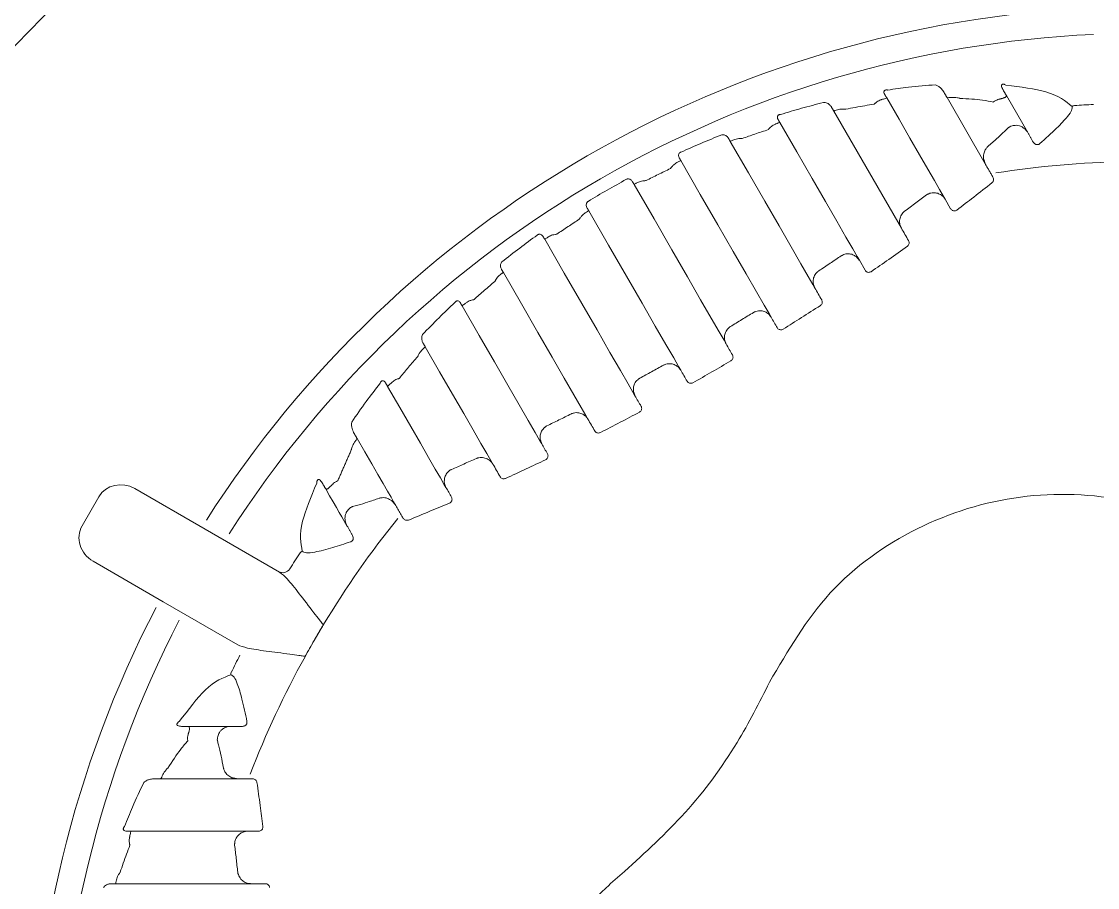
# Model space of a CAD drawing. Extents: x 1075 to 1144, y 510 to 635.
# Drawn here: x 1110.113 to 1111.396, y 580.643 to 581.675 of the extents above; entities that cross this region are included whole.
import ezdxf

# ---------------------------------------------------------------- set-up
doc = ezdxf.new("R2010")
doc.units = 0
doc.header["$MEASUREMENT"] = 0
doc.layers.add('1', color=4, linetype='Continuous')

# ---------------------------------------------------------------- blocks, each defined once
blk = doc.blocks.new('FROG')
at = {"layer": '1', "color": 3, "lineweight": 5}
for p, q in [((-0.1634, 1.2206), (-0.138, 1.1766)), ((-0.1887, 1.1393), (-0.2342, 1.2182)), ((-0.2887, 1.0626), (-0.3693, 1.2022)), ((-0.2365, 1.0971), (-0.2299, 1.0858)), ((-0.3388, 1.0243), (-0.3319, 1.0124)), ((-1.2028, 0.7522), (-1.1192, 0.7039)), ((-1.2459, 0.7424), (-1.2659, 0.7077)), ((-1.1192, 0.7039), (-1.0302, 0.6525)), ((-1.1692, 0.6173), (-1.2528, 0.6656)), ((-1.0802, 0.5659), (-1.1692, 0.6173)), ((-0.9791, 0.5883), (-0.9891, 0.571)), ((-0.9891, 0.571), (-0.9991, 0.5537)), ((-1.1387, 0.4687), (-1.088, 0.4687)), ((-1.081, 0.4062), (-1.1721, 0.4062)), ((-1.0683, 0.3437), (-1.0553, 0.3437)), ((-1.0646, 0.2812), (-1.2258, 0.2812))]:
    blk.add_line(p, q, dxfattribs=at)
at = {"layer": '1', "color": 3, "lineweight": 5, "flags": 128}
for points in [[(-0.3061, 1.2178), (-0.2915, 1.1924), (-0.2784, 1.1698), (-0.267, 1.1499), (-0.2572, 1.133), (-0.2492, 1.1192), (-0.2431, 1.1085), (-0.2388, 1.1011), (-0.2365, 1.0971)], [(-0.4337, 1.1886), (-0.4133, 1.1534), (-0.3951, 1.1219), (-0.3792, 1.0942), (-0.3657, 1.0709), (-0.3548, 1.052), (-0.3466, 1.0379), (-0.3413, 1.0286), (-0.3388, 1.0243)], [(-0.3919, 0.9912), (-0.3943, 0.9955), (-0.3999, 1.0051), (-0.4085, 1.0201), (-0.4201, 1.0402), (-0.4345, 1.0652), (-0.4516, 1.0947), (-0.4711, 1.1284), (-0.4928, 1.166)], [(-0.5517, 1.1431), (-0.5285, 1.1028), (-0.5076, 1.0666), (-0.4893, 1.0349), (-0.4738, 1.0082), (-0.4615, 0.9868), (-0.4523, 0.9709), (-0.4464, 0.9607), (-0.444, 0.9565)], [(-0.1794, 1.1233), (-0.1795, 1.1234), (-0.1796, 1.1236), (-0.1797, 1.1237), (-0.1798, 1.1239), (-0.1799, 1.124), (-0.18, 1.1242), (-0.18, 1.1243), (-0.1801, 1.1245)], [(-0.4978, 0.9246), (-0.5002, 0.9289), (-0.5061, 0.9391), (-0.5154, 0.9553), (-0.5281, 0.9771), (-0.5438, 1.0044), (-0.5624, 1.0367), (-0.5837, 1.0736), (-0.6074, 1.1146)], [(-0.6616, 1.0834), (-0.6379, 1.0423), (-0.6166, 1.0054), (-0.5979, 0.9731), (-0.5822, 0.9459), (-0.5696, 0.924), (-0.5602, 0.9079), (-0.5543, 0.8976), (-0.5519, 0.8934)], [(-0.2801, 1.0477), (-0.2812, 1.0495), (-0.2823, 1.0514), (-0.2833, 1.0533), (-0.2844, 1.0551), (-0.2855, 1.057), (-0.2866, 1.0589), (-0.2877, 1.0607), (-0.2887, 1.0626)], [(-0.6064, 0.8628), (-0.6088, 0.867), (-0.6147, 0.8771), (-0.6238, 0.893), (-0.6362, 0.9145), (-0.6517, 0.9412), (-0.6699, 0.9729), (-0.6908, 1.0091), (-0.7141, 1.0493)], [(-0.7634, 1.0098), (-0.7417, 0.9722), (-0.7222, 0.9384), (-0.7052, 0.9089), (-0.6908, 0.8839), (-0.6792, 0.8639), (-0.6705, 0.8489), (-0.6649, 0.8392), (-0.6625, 0.835)], [(-0.3837, 0.9772), (-0.3848, 0.9789), (-0.3858, 0.9807), (-0.3868, 0.9824), (-0.3878, 0.9842), (-0.3888, 0.9859), (-0.3898, 0.9877), (-0.3908, 0.9895), (-0.3919, 0.9912)], [(-0.7177, 0.8056), (-0.7202, 0.8099), (-0.7255, 0.8191), (-0.7337, 0.8332), (-0.7446, 0.8521), (-0.758, 0.8755), (-0.774, 0.9031), (-0.7922, 0.9347), (-0.8125, 0.9699)], [(-0.444, 0.9565), (-0.4431, 0.9549), (-0.4422, 0.9534), (-0.4413, 0.9518), (-0.4404, 0.9502), (-0.4395, 0.9487), (-0.4386, 0.9471), (-0.4376, 0.9455), (-0.4367, 0.944)], [(-0.4901, 0.9114), (-0.4911, 0.913), (-0.492, 0.9147), (-0.493, 0.9164), (-0.4939, 0.918), (-0.4949, 0.9197), (-0.4958, 0.9213), (-0.4968, 0.923), (-0.4978, 0.9246)], [(-0.8565, 0.921), (-0.8394, 0.8914), (-0.8241, 0.8649), (-0.8107, 0.8417), (-0.7993, 0.822), (-0.7901, 0.8059), (-0.783, 0.7938), (-0.7783, 0.7855), (-0.7759, 0.7813)], [(-0.5519, 0.8934), (-0.5509, 0.8917), (-0.55, 0.8901), (-0.549, 0.8884), (-0.5481, 0.8868), (-0.5471, 0.8851), (-0.5461, 0.8834), (-0.5452, 0.8818), (-0.5442, 0.8801)], [(-0.8319, 0.7533), (-0.8342, 0.7574), (-0.8385, 0.7648), (-0.8446, 0.7754), (-0.8526, 0.7892), (-0.8624, 0.8062), (-0.8738, 0.826), (-0.8869, 0.8487), (-0.9015, 0.874)], [(-0.5991, 0.8502), (-0.6, 0.8518), (-0.6009, 0.8533), (-0.6018, 0.8549), (-0.6027, 0.8565), (-0.6037, 0.8581), (-0.6046, 0.8596), (-0.6055, 0.8612), (-0.6064, 0.8628)], [(-0.6625, 0.835), (-0.6615, 0.8332), (-0.6605, 0.8314), (-0.6594, 0.8297), (-0.6584, 0.8279), (-0.6574, 0.8262), (-0.6564, 0.8244), (-0.6554, 0.8227), (-0.6544, 0.8209)], [(-0.9379, 0.8119), (-0.9287, 0.796), (-0.9204, 0.7817), (-0.9131, 0.7691), (-0.9069, 0.7582), (-0.9016, 0.7491), (-0.8974, 0.7419), (-0.8943, 0.7365), (-0.8923, 0.7331)], [(-0.7108, 0.7937), (-0.7117, 0.7952), (-0.7125, 0.7967), (-0.7134, 0.7981), (-0.7143, 0.7996), (-0.7151, 0.8011), (-0.716, 0.8026), (-0.7168, 0.8041), (-0.7177, 0.8056)], [(-0.7759, 0.7813), (-0.7748, 0.7795), (-0.7737, 0.7776), (-0.7726, 0.7757), (-0.7716, 0.7739), (-0.7705, 0.772), (-0.7694, 0.7702), (-0.7683, 0.7683), (-0.7673, 0.7664)], [(-0.9499, 0.7079), (-0.9516, 0.7106), (-0.9536, 0.7142), (-0.9561, 0.7186), (-0.9591, 0.7237), (-0.9625, 0.7296), (-0.9663, 0.7363), (-0.9706, 0.7437), (-0.9753, 0.7518)], [(-0.8253, 0.742), (-0.8262, 0.7434), (-0.827, 0.7449), (-0.8278, 0.7463), (-0.8286, 0.7477), (-0.8294, 0.7491), (-0.8302, 0.7505), (-0.831, 0.7519), (-0.8319, 0.7533)], [(-0.8838, 0.7182), (-0.8837, 0.7181), (-0.8836, 0.7179), (-0.8835, 0.7178), (-0.8834, 0.7176), (-0.8833, 0.7175), (-0.8832, 0.7173), (-0.8832, 0.7172), (-0.8831, 0.717)], [(-1.0625, 0.4062), (-1.0627, 0.4062), (-1.0628, 0.4062), (-1.063, 0.4062), (-1.0632, 0.4062), (-1.0634, 0.4062), (-1.0636, 0.4062), (-1.0637, 0.4062), (-1.0639, 0.4062)], [(-1.2077, 0.3437), (-1.1785, 0.3437), (-1.1523, 0.3437), (-1.1293, 0.3437), (-1.1098, 0.3437), (-1.0938, 0.3437), (-1.0815, 0.3437), (-1.073, 0.3437), (-1.0683, 0.3437)], [(-1.0474, 0.2812), (-1.0495, 0.2812), (-1.0517, 0.2812), (-1.0538, 0.2812), (-1.056, 0.2812), (-1.0581, 0.2812), (-1.0603, 0.2812), (-1.0624, 0.2812), (-1.0646, 0.2812)]]:
    blk.add_lwpolyline(points, dxfattribs=at)
at = {"layer": '1', "linetype": 'Continuous', "lineweight": 15}
for radius in [1.995, 1.9325, 1.8575]:
    blk.add_circle((0, 0), radius, dxfattribs=at)
at = {"layer": '1', "color": 3, "lineweight": 5}
for centre, radius, start, end in [((0, 0), 1.3265, 92.5926, 147.4074), ((0, 0), 1.2949, 92.6358, 147.3642), ((-0.0818, 1.2036), 0.00511, 95.0351, 130.0131), ((0, 0), 1.2115, 92.8159, 93.8926), ((0, 0), 1.1421, 91.1102, 98.8661), ((0, 0), 1.1421, 141.1339, 148.8898), ((0, 0), 1.2115, 146.1074, 147.1841), ((-1.0015, 0.6727), 0.00511, 109.9887, 144.9633), ((-1.0266, 0.6618), 0.0099, 240.5131, 327.808), ((0, 0), 1.3265, 152.5926, 207.4074), ((0, 0), 1.2949, 152.6358, 207.3642), ((0, 0), 1.1421, 148.8898, 150), ((0, 0), 1.1421, 150, 151.1102), ((0, 0), 1.2115, 152.8159, 153.8926), ((0, 0), 1.1421, 151.1102, 158.8661), ((-1.0833, 0.531), 0.00511, 155.0351, 190.0131)]:
    blk.add_arc(centre, radius, start, end, dxfattribs=at)
for centre, start_param, end_param in [((-1.2178, 0.7262), 4.712389, 6.283185), ((-1.2378, 0.6916), 0, 1.570796)]:
    blk.add_ellipse(centre, major_axis=(-0.028, 0.0162), ratio=0.926878, start_param=start_param, end_param=end_param, dxfattribs=at)
for points, knots in [([(-0.248, 1.2335), (-0.2587, 1.2326), (-0.2773, 1.2311), (-0.2968, 1.2284), (-0.3052, 1.2272)], [0, 0, 0, 0, 0.5726948, 1, 1, 1, 1]), ([(-0.2384, 1.2255), (-0.2394, 1.2269), (-0.2411, 1.2291), (-0.2443, 1.2318), (-0.2469, 1.233), (-0.248, 1.2335)], [0, 0, 0, 0, 0.47502, 0.772177, 1, 1, 1, 1]), ([(-0.1676, 1.2278), (-0.168, 1.2286), (-0.1688, 1.2301), (-0.1693, 1.232), (-0.169, 1.2333), (-0.1687, 1.2337), (-0.1683, 1.234), (-0.168, 1.2341), (-0.1677, 1.2341), (-0.1674, 1.2342), (-0.1671, 1.2342), (-0.1665, 1.2341), (-0.1653, 1.2338), (-0.1646, 1.2335), (-0.164, 1.2332)], [0, 0, 0, 0, 0.304694, 0.597553, 0.685254, 0.736132, 0.754751, 0.766196, 0.779358, 0.793045, 0.80569, 0.820187, 0.874933, 1, 1, 1, 1]), ([(-0.0851, 1.2076), (-0.0927, 1.214), (-0.1062, 1.2256), (-0.1464, 1.2309), (-0.164, 1.2332)], [0, 0, 0, 0, 0.560332, 1, 1, 1, 1]), ([(-0.3052, 1.2272), (-0.3054, 1.2273), (-0.306, 1.2273), (-0.3068, 1.2273), (-0.3075, 1.2272), (-0.308, 1.2271), (-0.3084, 1.2269), (-0.309, 1.2264), (-0.3094, 1.2255), (-0.3095, 1.2239), (-0.3089, 1.2227), (-0.3085, 1.2218)], [0, 0, 0, 0, 0.067786, 0.136986, 0.166253, 0.202694, 0.230364, 0.273069, 0.419118, 0.58725, 1, 1, 1, 1]), ([(-0.1634, 1.2206), (-0.1634, 1.22), (-0.1634, 1.2192), (-0.166, 1.218), (-0.1673, 1.2175), (-0.1687, 1.2171), (-0.1702, 1.2167), (-0.171, 1.2165), (-0.1714, 1.2165)], [0, 0, 0, 0, 0.62644, 0.744307, 0.828141, 0.921804, 0.962288, 1, 1, 1, 1]), ([(-0.3805, 1.2125), (-0.3809, 1.2124), (-0.39, 1.2102), (-0.4074, 1.2057), (-0.4245, 1.2006), (-0.4329, 1.1981)], [0, 0, 0, 0, 0.023441, 0.520828, 1, 1, 1, 1]), ([(-0.3805, 1.2125), (-0.3798, 1.2124), (-0.378, 1.2121), (-0.3756, 1.2108), (-0.3735, 1.2091), (-0.3725, 1.2077), (-0.3722, 1.2071)], [0, 0, 0, 0, 0.1447437, 0.3782428, 0.7616853, 1, 1, 1, 1]), ([(-0.3211, 1.2104), (-0.3248, 1.2098), (-0.336, 1.208), (-0.3474, 1.2058), (-0.355, 1.2043)], [0, 0, 0, 0, 0.332589, 1, 1, 1, 1]), ([(-0.3134, 1.2155), (-0.3149, 1.2148), (-0.3172, 1.2139), (-0.3194, 1.212), (-0.3203, 1.2112), (-0.3208, 1.2108), (-0.3209, 1.2106), (-0.321, 1.2105), (-0.3211, 1.2104), (-0.3211, 1.2104)], [0, 0, 0, 0, 0.577471, 0.802521, 0.906331, 0.955427, 0.980575, 0.983706, 1, 1, 1, 1]), ([(-0.3061, 1.2178), (-0.3064, 1.2177), (-0.3068, 1.2175), (-0.3097, 1.2166), (-0.3118, 1.216), (-0.3131, 1.2156), (-0.3134, 1.2155)], [0, 0, 0, 0, 0.512369, 0.752148, 0.947489, 1, 1, 1, 1]), ([(-0.2287, 1.2185), (-0.231, 1.2182), (-0.2338, 1.2179), (-0.2342, 1.2182), (-0.2342, 1.2182)], [0, 0, 0, 0, 0.825034, 1, 1, 1, 1]), ([(-0.2189, 1.2173), (-0.2189, 1.2174), (-0.219, 1.2174), (-0.2193, 1.2175), (-0.2196, 1.2175), (-0.2205, 1.2177), (-0.2238, 1.2185), (-0.2265, 1.2185), (-0.2287, 1.2185)], [0, 0, 0, 0, 0.009697, 0.029483, 0.083864, 0.092499, 0.26606, 1, 1, 1, 1]), ([(-0.1789, 1.2128), (-0.1831, 1.2136), (-0.1945, 1.2159), (-0.2094, 1.2168), (-0.2189, 1.2173)], [0, 0, 0, 0, 0.3618605, 1, 1, 1, 1]), ([(-0.1714, 1.2165), (-0.173, 1.216), (-0.1756, 1.2153), (-0.178, 1.2136), (-0.1789, 1.2129), (-0.1789, 1.2128)], [0, 0, 0, 0, 0.6010427, 0.9674392, 1, 1, 1, 1]), ([(-0.1237, 1.1633), (-0.1167, 1.1695), (-0.1038, 1.181), (-0.091, 1.1946), (-0.0847, 1.2035), (-0.0849, 1.2062), (-0.0851, 1.2076)], [0, 0, 0, 0, 0.34174, 0.631604, 0.815634, 1, 1, 1, 1]), ([(-0.4357, 1.1922), (-0.4361, 1.193), (-0.4366, 1.1942), (-0.4364, 1.1959), (-0.4359, 1.1968), (-0.4353, 1.1974), (-0.4347, 1.1977), (-0.4343, 1.1979), (-0.4336, 1.1981), (-0.4332, 1.1981), (-0.4329, 1.1981)], [0, 0, 0, 0, 0.4187617, 0.6152643, 0.7533616, 0.8189054, 0.8477045, 0.9059224, 0.9367842, 1, 1, 1, 1]), ([(-0.3649, 1.2038), (-0.3661, 1.2034), (-0.3678, 1.2028), (-0.3691, 1.2023), (-0.3693, 1.2023), (-0.3693, 1.2022)], [0, 0, 0, 0, 0.45093, 0.68803, 1, 1, 1, 1]), ([(-0.355, 1.2043), (-0.355, 1.2043), (-0.3551, 1.2044), (-0.3554, 1.2044), (-0.3562, 1.2045), (-0.3575, 1.2045), (-0.3608, 1.2046), (-0.3631, 1.2042), (-0.3649, 1.2038)], [0, 0, 0, 0, 0.011064, 0.029247, 0.078573, 0.213438, 0.372329, 1, 1, 1, 1]), ([(-0.4395, 1.1863), (-0.4409, 1.1856), (-0.4431, 1.1844), (-0.4455, 1.1822), (-0.4465, 1.181), (-0.4469, 1.1805), (-0.4471, 1.1803), (-0.4472, 1.1802), (-0.4473, 1.1801)], [0, 0, 0, 0, 0.5304209, 0.8027698, 0.9144248, 0.9626555, 0.9861068, 1, 1, 1, 1]), ([(-0.4337, 1.1886), (-0.4339, 1.1885), (-0.4341, 1.1885), (-0.4359, 1.1878), (-0.4374, 1.1872), (-0.4391, 1.1865), (-0.4395, 1.1863)], [0, 0, 0, 0, 0.451807, 0.56957, 0.892087, 1, 1, 1, 1]), ([(-0.1857, 1.1598), (-0.1819, 1.163), (-0.1746, 1.1694), (-0.1665, 1.1769), (-0.1624, 1.1811), (-0.1612, 1.1822)], [0, 0, 0, 0, 0.420021, 0.836554, 1, 1, 1, 1]), ([(-0.1612, 1.1822), (-0.1612, 1.1823), (-0.1611, 1.1824), (-0.1607, 1.1826), (-0.1601, 1.183), (-0.1588, 1.1837), (-0.1559, 1.1849), (-0.1532, 1.1851), (-0.1514, 1.1852)], [0, 0, 0, 0, 0.015545, 0.055943, 0.114096, 0.233965, 0.489695, 1, 1, 1, 1]), ([(-0.1514, 1.1852), (-0.1502, 1.185), (-0.1473, 1.1847), (-0.1428, 1.1823), (-0.1397, 1.1793), (-0.1383, 1.177), (-0.138, 1.1766)], [0, 0, 0, 0, 0.194273, 0.47568, 0.90861, 1, 1, 1, 1]), ([(-0.5028, 1.1738), (-0.5111, 1.1705), (-0.5275, 1.164), (-0.5437, 1.1567), (-0.5516, 1.1532)], [0, 0, 0, 0, 0.510622, 1, 1, 1, 1]), ([(-0.5028, 1.1738), (-0.5024, 1.1739), (-0.5018, 1.174), (-0.5006, 1.1739), (-0.499, 1.1735), (-0.4967, 1.1723), (-0.4957, 1.1709), (-0.4951, 1.1701)], [0, 0, 0, 0, 0.0895922, 0.1233174, 0.2998941, 0.5805984, 1, 1, 1, 1]), ([(-0.4886, 1.168), (-0.49, 1.1674), (-0.4924, 1.1663), (-0.4926, 1.1661), (-0.4928, 1.166)], [0, 0, 0, 0, 0.5683904, 1, 1, 1, 1]), ([(-0.4784, 1.1694), (-0.4785, 1.1694), (-0.4787, 1.1695), (-0.4792, 1.1695), (-0.4806, 1.1695), (-0.4842, 1.1694), (-0.4868, 1.1686), (-0.4886, 1.168)], [0, 0, 0, 0, 0.011521, 0.052687, 0.136863, 0.36761, 1, 1, 1, 1]), ([(-0.4473, 1.1801), (-0.4526, 1.1783), (-0.463, 1.1749), (-0.4734, 1.1712), (-0.4784, 1.1694)], [0, 0, 0, 0, 0.5177675, 1, 1, 1, 1]), ([(-0.1907, 1.1453), (-0.1907, 1.1472), (-0.1908, 1.1512), (-0.1891, 1.1552), (-0.1875, 1.1577), (-0.1866, 1.1588), (-0.186, 1.1595), (-0.1858, 1.1597), (-0.1857, 1.1598), (-0.1857, 1.1598)], [0, 0, 0, 0, 0.332298, 0.671382, 0.812033, 0.930044, 0.973406, 0.991877, 1, 1, 1, 1]), ([(-0.1313, 1.165), (-0.131, 1.1644), (-0.1304, 1.1635), (-0.1289, 1.1626), (-0.1279, 1.1622), (-0.127, 1.1621), (-0.1263, 1.1621), (-0.1255, 1.1622), (-0.1246, 1.1625), (-0.124, 1.163), (-0.1237, 1.1633)], [0, 0, 0, 0, 0.295559, 0.468434, 0.606587, 0.632237, 0.730366, 0.771998, 0.859385, 1, 1, 1, 1]), ([(-0.5517, 1.1431), (-0.5519, 1.143), (-0.5522, 1.1429), (-0.5539, 1.1421), (-0.5553, 1.1413), (-0.5566, 1.1407)], [0, 0, 0, 0, 0.493978, 0.577794, 1, 1, 1, 1]), ([(-0.5537, 1.1466), (-0.5541, 1.1473), (-0.5546, 1.1486), (-0.5544, 1.1504), (-0.5539, 1.1516), (-0.5533, 1.1522), (-0.5527, 1.1527), (-0.5522, 1.153), (-0.5518, 1.1531), (-0.5516, 1.1532), (-0.5516, 1.1532)], [0, 0, 0, 0, 0.394975, 0.626742, 0.783149, 0.854406, 0.892434, 0.952556, 0.993547, 1, 1, 1, 1]), ([(-0.564, 1.1336), (-0.569, 1.1313), (-0.5787, 1.1266), (-0.5883, 1.1217), (-0.5931, 1.1192)], [0, 0, 0, 0, 0.506821, 1, 1, 1, 1]), ([(-0.5566, 1.1407), (-0.5579, 1.1398), (-0.5601, 1.1385), (-0.5623, 1.1359), (-0.5634, 1.1346), (-0.5638, 1.134), (-0.5639, 1.1338), (-0.564, 1.1337), (-0.564, 1.1336)], [0, 0, 0, 0, 0.525942, 0.813042, 0.922914, 0.967992, 0.987341, 1, 1, 1, 1]), ([(-0.6167, 1.1208), (-0.6244, 1.1165), (-0.6398, 1.1081), (-0.6548, 1.099), (-0.6623, 1.0945)], [0, 0, 0, 0, 0.500627, 1, 1, 1, 1]), ([(-0.6167, 1.1208), (-0.6165, 1.1209), (-0.616, 1.1211), (-0.6151, 1.1213), (-0.6138, 1.1213), (-0.6121, 1.1208), (-0.6106, 1.1198), (-0.6099, 1.1188), (-0.6096, 1.1183)], [0, 0, 0, 0, 0.065695, 0.107777, 0.230146, 0.43261, 0.742568, 1, 1, 1, 1]), ([(-0.6032, 1.117), (-0.6043, 1.1164), (-0.6068, 1.115), (-0.6072, 1.1147), (-0.6074, 1.1146)], [0, 0, 0, 0, 0.442973, 1, 1, 1, 1]), ([(-0.5931, 1.1192), (-0.5931, 1.1192), (-0.5932, 1.1192), (-0.5935, 1.1192), (-0.5942, 1.1192), (-0.596, 1.1191), (-0.5995, 1.1186), (-0.6018, 1.1176), (-0.6032, 1.117)], [0, 0, 0, 0, 0.0119508, 0.0292402, 0.0731251, 0.1843194, 0.4918602, 1, 1, 1, 1]), ([(-0.2226, 1.0842), (-0.2158, 1.0893), (-0.2017, 1.1), (-0.1878, 1.1109), (-0.1806, 1.1166)], [0, 0, 0, 0, 0.4787278, 1, 1, 1, 1]), ([(-0.1794, 1.1233), (-0.1792, 1.1227), (-0.1786, 1.1216), (-0.1787, 1.1197), (-0.1792, 1.1179), (-0.1801, 1.117), (-0.1806, 1.1166)], [0, 0, 0, 0, 0.262971, 0.523837, 0.773366, 1, 1, 1, 1]), ([(-0.2587, 1.1022), (-0.2586, 1.1022), (-0.2585, 1.1023), (-0.2583, 1.1025), (-0.2577, 1.1028), (-0.2569, 1.1032), (-0.2546, 1.1043), (-0.2508, 1.1051), (-0.2455, 1.1045), (-0.2424, 1.1028), (-0.241, 1.102)], [0, 0, 0, 0, 0.007633, 0.021857, 0.052622, 0.12771, 0.169808, 0.477558, 0.757749, 1, 1, 1, 1]), ([(-0.6637, 1.087), (-0.664, 1.0878), (-0.6646, 1.0891), (-0.6645, 1.0912), (-0.664, 1.0927), (-0.6634, 1.0935), (-0.6629, 1.0941), (-0.6625, 1.0943), (-0.6623, 1.0945)], [0, 0, 0, 0, 0.391571, 0.648181, 0.817621, 0.899957, 0.934165, 1, 1, 1, 1]), ([(-0.2848, 1.0828), (-0.2804, 1.0861), (-0.2716, 1.0925), (-0.2629, 1.099), (-0.2587, 1.1022)], [0, 0, 0, 0, 0.509951, 1, 1, 1, 1]), ([(-0.241, 1.102), (-0.2396, 1.1009), (-0.2379, 1.0994), (-0.2367, 1.0975), (-0.2365, 1.0971)], [0, 0, 0, 0, 0.784639, 1, 1, 1, 1]), ([(-0.6658, 1.0809), (-0.6671, 1.0799), (-0.6691, 1.0784), (-0.6713, 1.0755), (-0.6722, 1.0741), (-0.6725, 1.0736), (-0.6727, 1.0734), (-0.6727, 1.0733), (-0.6728, 1.0732)], [0, 0, 0, 0, 0.544951, 0.827779, 0.931592, 0.972639, 0.988044, 1, 1, 1, 1]), ([(-0.6616, 1.0834), (-0.6618, 1.0833), (-0.662, 1.0831), (-0.6636, 1.0822), (-0.6648, 1.0815), (-0.6658, 1.0809)], [0, 0, 0, 0, 0.512984, 0.610792, 1, 1, 1, 1]), ([(-0.2901, 1.0657), (-0.2904, 1.0673), (-0.2912, 1.0708), (-0.29, 1.0762), (-0.288, 1.0797), (-0.2862, 1.0817), (-0.2855, 1.0822), (-0.2851, 1.0826), (-0.2849, 1.0828), (-0.2849, 1.0828), (-0.2848, 1.0828)], [0, 0, 0, 0, 0.2278908, 0.5081103, 0.839179, 0.8950917, 0.9585973, 0.9835495, 0.9927928, 1, 1, 1, 1]), ([(-0.2226, 1.0842), (-0.223, 1.0839), (-0.2239, 1.0833), (-0.2256, 1.0831), (-0.2272, 1.0834), (-0.2287, 1.0842), (-0.2295, 1.0851), (-0.2299, 1.0857), (-0.2299, 1.0858)], [0, 0, 0, 0, 0.179454, 0.357644, 0.539441, 0.733845, 0.946289, 1, 1, 1, 1]), ([(-0.6728, 1.0732), (-0.6773, 1.0703), (-0.6863, 1.0644), (-0.6953, 1.0584), (-0.6997, 1.0553)], [0, 0, 0, 0, 0.4958076, 1, 1, 1, 1]), ([(-0.7229, 1.0543), (-0.73, 1.0492), (-0.7443, 1.0388), (-0.7581, 1.0279), (-0.7652, 1.0223)], [0, 0, 0, 0, 0.490869, 1, 1, 1, 1]), ([(-0.7229, 1.0543), (-0.7227, 1.0545), (-0.7224, 1.0547), (-0.7217, 1.0551), (-0.7212, 1.0553), (-0.7204, 1.0554), (-0.7191, 1.0554), (-0.7175, 1.0547), (-0.7166, 1.0536), (-0.7162, 1.0529), (-0.7161, 1.0528)], [0, 0, 0, 0, 0.059752, 0.097656, 0.174116, 0.201755, 0.35401, 0.593719, 0.95746, 1, 1, 1, 1]), ([(-0.7096, 1.0524), (-0.7108, 1.0516), (-0.7131, 1.05), (-0.714, 1.0494), (-0.7141, 1.0493), (-0.7141, 1.0493)], [0, 0, 0, 0, 0.436987, 0.872345, 1, 1, 1, 1]), ([(-0.6997, 1.0553), (-0.6998, 1.0553), (-0.6999, 1.0553), (-0.7002, 1.0553), (-0.7008, 1.0552), (-0.7024, 1.055), (-0.7058, 1.0543), (-0.7081, 1.0532), (-0.7096, 1.0524)], [0, 0, 0, 0, 0.012662, 0.030168, 0.072648, 0.176036, 0.443331, 1, 1, 1, 1]), ([(-0.3248, 1.0107), (-0.3177, 1.0156), (-0.3032, 1.0256), (-0.2889, 1.0357), (-0.2815, 1.041)], [0, 0, 0, 0, 0.485827, 1, 1, 1, 1]), ([(-0.2815, 1.041), (-0.2814, 1.041), (-0.2808, 1.0415), (-0.28, 1.0425), (-0.2794, 1.0442), (-0.2794, 1.046), (-0.2799, 1.0471), (-0.2801, 1.0477)], [0, 0, 0, 0, 0.0400664, 0.2597841, 0.4984827, 0.7478881, 1, 1, 1, 1]), ([(-0.3873, 1.0116), (-0.3828, 1.0146), (-0.3737, 1.0206), (-0.3648, 1.0267), (-0.3604, 1.0297)], [0, 0, 0, 0, 0.506006, 1, 1, 1, 1]), ([(-0.3604, 1.0297), (-0.3603, 1.0297), (-0.3602, 1.0298), (-0.3599, 1.0299), (-0.3592, 1.0303), (-0.3584, 1.0307), (-0.356, 1.0317), (-0.3522, 1.0323), (-0.3468, 1.0314), (-0.3439, 1.0295), (-0.3426, 1.0287)], [0, 0, 0, 0, 0.007446, 0.024858, 0.06048, 0.148946, 0.169659, 0.495163, 0.766714, 1, 1, 1, 1]), ([(-0.7658, 1.0138), (-0.7662, 1.0147), (-0.7668, 1.0162), (-0.7668, 1.0187), (-0.7663, 1.0206), (-0.7657, 1.0217), (-0.7653, 1.0222), (-0.7652, 1.0223)], [0, 0, 0, 0, 0.404821, 0.682834, 0.858376, 0.974422, 1, 1, 1, 1]), ([(-0.7672, 1.0071), (-0.7686, 1.0059), (-0.7705, 1.0042), (-0.7724, 1.0011), (-0.7731, 0.9998), (-0.7734, 0.9993), (-0.7735, 0.9991), (-0.7736, 0.9991)], [0, 0, 0, 0, 0.600722, 0.85241, 0.94324, 0.988484, 1, 1, 1, 1]), ([(-0.7634, 1.0098), (-0.7636, 1.0096), (-0.7638, 1.0095), (-0.7653, 1.0085), (-0.7664, 1.0077), (-0.7672, 1.0071)], [0, 0, 0, 0, 0.503202, 0.660926, 1, 1, 1, 1]), ([(-0.3933, 0.9947), (-0.3936, 0.9962), (-0.3942, 0.9997), (-0.393, 1.0051), (-0.3908, 1.0084), (-0.389, 1.0103), (-0.3883, 1.0108), (-0.3877, 1.0113), (-0.3875, 1.0115), (-0.3873, 1.0116), (-0.3873, 1.0116)], [0, 0, 0, 0, 0.224645, 0.495094, 0.835876, 0.860745, 0.944888, 0.977938, 0.992808, 1, 1, 1, 1]), ([(-0.3319, 1.0124), (-0.3316, 1.0119), (-0.3309, 1.011), (-0.3295, 1.0102), (-0.3279, 1.0098), (-0.3262, 1.01), (-0.3252, 1.0105), (-0.3248, 1.0107)], [0, 0, 0, 0, 0.232134, 0.436961, 0.628874, 0.814865, 1, 1, 1, 1]), ([(-0.7736, 0.9991), (-0.7776, 0.9956), (-0.7861, 0.9884), (-0.7942, 0.9811), (-0.7984, 0.9774)], [0, 0, 0, 0, 0.486072, 1, 1, 1, 1]), ([(-0.8211, 0.974), (-0.821, 0.9742), (-0.8207, 0.9745), (-0.8203, 0.975), (-0.8199, 0.9753), (-0.8192, 0.9757), (-0.8183, 0.976), (-0.817, 0.9758), (-0.8157, 0.975), (-0.815, 0.974), (-0.8146, 0.9734)], [0, 0, 0, 0, 0.0653348, 0.0926033, 0.1507524, 0.1802076, 0.2725966, 0.4284906, 0.6905235, 1, 1, 1, 1]), ([(-0.7984, 0.9774), (-0.7984, 0.9774), (-0.7985, 0.9774), (-0.7988, 0.9773), (-0.7993, 0.9772), (-0.8006, 0.977), (-0.8018, 0.9767), (-0.8045, 0.9758), (-0.8061, 0.9747), (-0.8076, 0.9738)], [0, 0, 0, 0, 0.013902, 0.030509, 0.069887, 0.160693, 0.377211, 0.424671, 1, 1, 1, 1]), ([(-0.3853, 0.9704), (-0.3852, 0.9705), (-0.3845, 0.971), (-0.3836, 0.9721), (-0.383, 0.9737), (-0.383, 0.9755), (-0.3835, 0.9766), (-0.3837, 0.9772)], [0, 0, 0, 0, 0.073773, 0.28687, 0.516161, 0.756326, 1, 1, 1, 1]), ([(-0.8211, 0.974), (-0.8275, 0.9679), (-0.8408, 0.9554), (-0.8533, 0.9425), (-0.8598, 0.9358)], [0, 0, 0, 0, 0.48116, 1, 1, 1, 1]), ([(-0.8076, 0.9738), (-0.8086, 0.973), (-0.811, 0.9712), (-0.8124, 0.97), (-0.8125, 0.9699), (-0.8125, 0.9699)], [0, 0, 0, 0, 0.3256368, 0.7642472, 1, 1, 1, 1]), ([(-0.465, 0.9621), (-0.4649, 0.9621), (-0.4648, 0.9622), (-0.4645, 0.9624), (-0.4637, 0.9628), (-0.4629, 0.9631), (-0.4604, 0.964), (-0.4566, 0.9644), (-0.4512, 0.9633), (-0.4484, 0.9613), (-0.4471, 0.9603)], [0, 0, 0, 0, 0.007306, 0.02587, 0.063559, 0.1584, 0.168364, 0.505454, 0.772446, 1, 1, 1, 1]), ([(-0.4298, 0.9422), (-0.4224, 0.9468), (-0.4075, 0.9561), (-0.3928, 0.9656), (-0.3853, 0.9704)], [0, 0, 0, 0, 0.492917, 1, 1, 1, 1]), ([(-0.4926, 0.9453), (-0.488, 0.9481), (-0.4788, 0.9536), (-0.4696, 0.9593), (-0.465, 0.9621)], [0, 0, 0, 0, 0.5020085, 1, 1, 1, 1]), ([(-0.4994, 0.9286), (-0.4996, 0.9302), (-0.5001, 0.9336), (-0.4986, 0.9389), (-0.4964, 0.9421), (-0.4945, 0.9439), (-0.4938, 0.9445), (-0.4931, 0.945), (-0.4928, 0.9452), (-0.4927, 0.9453), (-0.4926, 0.9453)], [0, 0, 0, 0, 0.224674, 0.491133, 0.833514, 0.844232, 0.938018, 0.974988, 0.992769, 1, 1, 1, 1]), ([(-0.4367, 0.944), (-0.4365, 0.9435), (-0.4359, 0.9427), (-0.4345, 0.9418), (-0.4329, 0.9414), (-0.4312, 0.9414), (-0.4302, 0.9419), (-0.4298, 0.9422)], [0, 0, 0, 0, 0.200279, 0.4148, 0.61609, 0.809394, 1, 1, 1, 1]), ([(-0.8593, 0.9259), (-0.8598, 0.927), (-0.8607, 0.9289), (-0.8608, 0.932), (-0.8605, 0.9342), (-0.86, 0.9353), (-0.8598, 0.9358)], [0, 0, 0, 0, 0.445011, 0.736713, 0.907241, 1, 1, 1, 1]), ([(-0.86, 0.9179), (-0.8613, 0.9165), (-0.8629, 0.9147), (-0.8645, 0.9117), (-0.8651, 0.9105), (-0.8653, 0.9099), (-0.8655, 0.9097), (-0.8655, 0.9096), (-0.8655, 0.9096)], [0, 0, 0, 0, 0.627683, 0.822887, 0.934548, 0.975623, 0.988935, 1, 1, 1, 1]), ([(-0.8565, 0.921), (-0.8566, 0.9208), (-0.8569, 0.9206), (-0.8583, 0.9195), (-0.8594, 0.9184), (-0.86, 0.9179)], [0, 0, 0, 0, 0.450302, 0.712062, 1, 1, 1, 1]), ([(-0.4919, 0.9045), (-0.4916, 0.9047), (-0.4909, 0.9052), (-0.49, 0.9063), (-0.4894, 0.908), (-0.4894, 0.9098), (-0.4899, 0.9108), (-0.4901, 0.9114)], [0, 0, 0, 0, 0.1035299, 0.3097443, 0.5306025, 0.7630784, 1, 1, 1, 1]), ([(-0.8655, 0.9096), (-0.8692, 0.9053), (-0.8762, 0.8973), (-0.8835, 0.8885), (-0.8871, 0.884), (-0.8877, 0.8833)], [0, 0, 0, 0, 0.486631, 0.920248, 1, 1, 1, 1]), ([(-0.6007, 0.8837), (-0.596, 0.8863), (-0.5865, 0.8914), (-0.5771, 0.8967), (-0.5723, 0.8993)], [0, 0, 0, 0, 0.497992, 1, 1, 1, 1]), ([(-0.5723, 0.8993), (-0.5723, 0.8993), (-0.5722, 0.8994), (-0.5718, 0.8995), (-0.571, 0.8999), (-0.5702, 0.9002), (-0.5677, 0.901), (-0.5638, 0.9013), (-0.5585, 0.8999), (-0.5558, 0.8978), (-0.5545, 0.8968)], [0, 0, 0, 0, 0.007232, 0.025014, 0.061981, 0.155769, 0.166488, 0.508868, 0.775327, 1, 1, 1, 1]), ([(-0.5374, 0.8782), (-0.5298, 0.8826), (-0.5146, 0.8912), (-0.4994, 0.9001), (-0.4919, 0.9045)], [0, 0, 0, 0, 0.5, 1, 1, 1, 1]), ([(-0.9102, 0.8779), (-0.916, 0.8705), (-0.928, 0.855), (-0.9386, 0.8396), (-0.9442, 0.8315)], [0, 0, 0, 0, 0.4750254, 1, 1, 1, 1]), ([(-0.9039, 0.8781), (-0.9042, 0.8786), (-0.9049, 0.8797), (-0.9062, 0.8806), (-0.9074, 0.8808), (-0.9082, 0.8806), (-0.9087, 0.8803), (-0.909, 0.8799), (-0.9094, 0.8795), (-0.9099, 0.8788), (-0.9101, 0.8782), (-0.9102, 0.8779)], [0, 0, 0, 0, 0.2811723, 0.5512459, 0.6921393, 0.7643805, 0.7952632, 0.8314752, 0.8656489, 0.9089126, 1, 1, 1, 1]), ([(-0.896, 0.8791), (-0.8968, 0.8783), (-0.8988, 0.8764), (-0.9008, 0.8747), (-0.9015, 0.874), (-0.9015, 0.874), (-0.9015, 0.874)], [0, 0, 0, 0, 0.226109, 0.531949, 0.906264, 1, 1, 1, 1]), ([(-0.8877, 0.8833), (-0.8877, 0.8833), (-0.8878, 0.8833), (-0.8879, 0.8832), (-0.8882, 0.8832), (-0.8887, 0.883), (-0.8899, 0.8827), (-0.8927, 0.8816), (-0.8946, 0.8802), (-0.896, 0.8791)], [0, 0, 0, 0, 0.01629, 0.019422, 0.044574, 0.093669, 0.197476, 0.422533, 1, 1, 1, 1]), ([(-0.6081, 0.8674), (-0.6083, 0.869), (-0.6086, 0.8724), (-0.6069, 0.8776), (-0.6046, 0.8807), (-0.6026, 0.8824), (-0.6019, 0.8829), (-0.6012, 0.8834), (-0.6009, 0.8836), (-0.6007, 0.8837), (-0.6007, 0.8837)], [0, 0, 0, 0, 0.227552, 0.494546, 0.831634, 0.841601, 0.936441, 0.97413, 0.992693, 1, 1, 1, 1]), ([(-0.5442, 0.8801), (-0.544, 0.8798), (-0.5435, 0.879), (-0.5422, 0.8781), (-0.5406, 0.8776), (-0.5389, 0.8776), (-0.5379, 0.878), (-0.5374, 0.8782)], [0, 0, 0, 0, 0.168533, 0.392708, 0.603301, 0.803874, 1, 1, 1, 1]), ([(-0.6011, 0.8433), (-0.6008, 0.8435), (-0.6, 0.844), (-0.599, 0.8452), (-0.5984, 0.8468), (-0.5984, 0.8486), (-0.5989, 0.8497), (-0.5991, 0.8502)], [0, 0, 0, 0, 0.130358, 0.329387, 0.542405, 0.768395, 1, 1, 1, 1]), ([(-0.7115, 0.8269), (-0.7067, 0.8293), (-0.697, 0.834), (-0.6873, 0.8388), (-0.6824, 0.8412)], [0, 0, 0, 0, 0.493995, 1, 1, 1, 1]), ([(-0.6824, 0.8412), (-0.6824, 0.8412), (-0.6823, 0.8413), (-0.682, 0.8414), (-0.6813, 0.8417), (-0.6805, 0.842), (-0.6779, 0.8427), (-0.6739, 0.8429), (-0.6686, 0.8412), (-0.666, 0.839), (-0.6648, 0.838)], [0, 0, 0, 0, 0.007194, 0.022061, 0.055115, 0.139257, 0.164125, 0.504906, 0.775355, 1, 1, 1, 1]), ([(-0.6477, 0.8189), (-0.6398, 0.823), (-0.6242, 0.831), (-0.6087, 0.8392), (-0.6011, 0.8433)], [0, 0, 0, 0, 0.507083, 1, 1, 1, 1]), ([(-0.9442, 0.8315), (-0.9442, 0.8314), (-0.9444, 0.8306), (-0.9446, 0.8284), (-0.9442, 0.824), (-0.9429, 0.8211), (-0.9421, 0.8192)], [0, 0, 0, 0, 0.02561, 0.141944, 0.418959, 1, 1, 1, 1]), ([(-0.7196, 0.811), (-0.7196, 0.8126), (-0.7198, 0.8161), (-0.7179, 0.8212), (-0.7154, 0.8241), (-0.7134, 0.8257), (-0.7127, 0.8262), (-0.712, 0.8267), (-0.7117, 0.8268), (-0.7116, 0.8269), (-0.7115, 0.8269)], [0, 0, 0, 0, 0.233284, 0.504838, 0.830341, 0.851053, 0.93952, 0.975141, 0.992554, 1, 1, 1, 1]), ([(-0.9379, 0.8119), (-0.9382, 0.8113), (-0.9385, 0.8105), (-0.9405, 0.8079), (-0.9409, 0.8073)], [0, 0, 0, 0, 0.783797, 1, 1, 1, 1]), ([(-0.6544, 0.8209), (-0.6542, 0.8206), (-0.6537, 0.8199), (-0.6526, 0.819), (-0.651, 0.8184), (-0.6493, 0.8183), (-0.6483, 0.8187), (-0.6477, 0.8189)], [0, 0, 0, 0, 0.135652, 0.369951, 0.590201, 0.798201, 1, 1, 1, 1]), ([(-0.9409, 0.8073), (-0.9419, 0.8057), (-0.9432, 0.8034), (-0.9443, 0.8001), (-0.9446, 0.7989), (-0.9448, 0.7984), (-0.9448, 0.7983), (-0.9448, 0.7982)], [0, 0, 0, 0, 0.645425, 0.878087, 0.957187, 0.990305, 1, 1, 1, 1]), ([(-0.8252, 0.7751), (-0.8203, 0.7772), (-0.8104, 0.7815), (-0.8004, 0.7859), (-0.7954, 0.7881)], [0, 0, 0, 0, 0.490054, 1, 1, 1, 1]), ([(-0.7954, 0.7881), (-0.7953, 0.7881), (-0.7952, 0.7881), (-0.795, 0.7882), (-0.7945, 0.7884), (-0.7937, 0.7887), (-0.7911, 0.7892), (-0.787, 0.7893), (-0.7817, 0.7875), (-0.7791, 0.7852), (-0.7779, 0.7841)], [0, 0, 0, 0, 0.007207, 0.016451, 0.041404, 0.10491, 0.160821, 0.491889, 0.772109, 1, 1, 1, 1]), ([(-0.7608, 0.7643), (-0.7525, 0.768), (-0.7366, 0.7754), (-0.7207, 0.7829), (-0.713, 0.7866)], [0, 0, 0, 0, 0.514173, 1, 1, 1, 1]), ([(-0.713, 0.7866), (-0.7126, 0.7868), (-0.7117, 0.7874), (-0.7107, 0.7887), (-0.7101, 0.7903), (-0.7101, 0.7921), (-0.7106, 0.7931), (-0.7108, 0.7937)], [0, 0, 0, 0, 0.154867, 0.346182, 0.551679, 0.772292, 1, 1, 1, 1]), ([(-0.8339, 0.7597), (-0.8338, 0.7614), (-0.8338, 0.7649), (-0.8316, 0.7698), (-0.829, 0.7726), (-0.827, 0.7741), (-0.8263, 0.7746), (-0.8256, 0.7749), (-0.8254, 0.775), (-0.8253, 0.7751), (-0.8252, 0.7751)], [0, 0, 0, 0, 0.242249, 0.522442, 0.830192, 0.872289, 0.947376, 0.978143, 0.992366, 1, 1, 1, 1]), ([(-0.986, 0.7587), (-0.9928, 0.7422), (-1.0083, 0.7048), (-1.005, 0.6873), (-1.0032, 0.6775)], [0, 0, 0, 0, 0.439668, 1, 1, 1, 1]), ([(-0.986, 0.7587), (-0.9859, 0.7592), (-0.9859, 0.76), (-0.9856, 0.7611), (-0.9853, 0.7617), (-0.9852, 0.762), (-0.985, 0.7622), (-0.9848, 0.7625), (-0.9846, 0.7627), (-0.9843, 0.7629), (-0.9836, 0.763), (-0.9823, 0.7627), (-0.9809, 0.7613), (-0.98, 0.7598), (-0.9795, 0.759)], [0, 0, 0, 0, 0.115704, 0.167927, 0.195014, 0.202603, 0.216292, 0.226975, 0.242923, 0.252652, 0.297534, 0.393013, 0.706807, 1, 1, 1, 1]), ([(-0.9609, 0.7614), (-0.961, 0.7613), (-0.962, 0.761), (-0.9646, 0.7598), (-0.9666, 0.7579), (-0.9678, 0.7567)], [0, 0, 0, 0, 0.032565, 0.396663, 1, 1, 1, 1]), ([(-0.8319, 0.7533), (-0.8326, 0.7549), (-0.8336, 0.757), (-0.8338, 0.7592), (-0.8339, 0.7597)], [0, 0, 0, 0, 0.78289, 1, 1, 1, 1]), ([(-0.7673, 0.7664), (-0.7671, 0.7662), (-0.7667, 0.7655), (-0.7656, 0.7646), (-0.7641, 0.7639), (-0.7624, 0.7637), (-0.7613, 0.7641), (-0.7608, 0.7643)], [0, 0, 0, 0, 0.1003278, 0.3457949, 0.5765626, 0.7923398, 1, 1, 1, 1]), ([(-0.9678, 0.7567), (-0.968, 0.7564), (-0.9686, 0.7557), (-0.9698, 0.7545), (-0.9723, 0.7522), (-0.9744, 0.7512), (-0.975, 0.7516), (-0.9753, 0.7518)], [0, 0, 0, 0, 0.035854, 0.08407, 0.199059, 0.590433, 1, 1, 1, 1]), ([(-0.4459, 0.5214), (-0.4241, 0.5588), (-0.3805, 0.6336), (-0.2726, 0.7105), (-0.1478, 0.7494), (-0.0171, 0.7442), (0.0819, 0.7065), (0.1307, 0.6703), (0.1451, 0.6596)], [0, 0, 0, 0, 0.184907, 0.369837, 0.55424, 0.738297, 0.922553, 1, 1, 1, 1]), ([(-0.9432, 0.7308), (-0.9411, 0.7313), (-0.9354, 0.7328), (-0.9248, 0.7361), (-0.9162, 0.7391), (-0.9116, 0.7407)], [0, 0, 0, 0, 0.217721, 0.584642, 1, 1, 1, 1]), ([(-0.9116, 0.7407), (-0.9116, 0.7407), (-0.9115, 0.7407), (-0.9112, 0.7408), (-0.9104, 0.741), (-0.9093, 0.7412), (-0.9064, 0.7415), (-0.9021, 0.7411), (-0.8982, 0.7388), (-0.8965, 0.7378)], [0, 0, 0, 0, 0.008128, 0.024574, 0.064606, 0.172955, 0.244526, 0.657556, 1, 1, 1, 1]), ([(-0.8767, 0.7146), (-0.8682, 0.7181), (-0.8518, 0.7247), (-0.8354, 0.7316), (-0.8276, 0.7348)], [0, 0, 0, 0, 0.521275, 1, 1, 1, 1]), ([(-0.8253, 0.742), (-0.8251, 0.7415), (-0.8246, 0.7404), (-0.8246, 0.7386), (-0.8252, 0.737), (-0.8262, 0.7356), (-0.8272, 0.7351), (-0.8276, 0.7348)], [0, 0, 0, 0, 0.225594, 0.442133, 0.640161, 0.822872, 1, 1, 1, 1]), ([(-0.9499, 0.7079), (-0.9508, 0.7098), (-0.9521, 0.7125), (-0.9524, 0.7168), (-0.9522, 0.7201), (-0.9512, 0.7225), (-0.9507, 0.7237)], [0, 0, 0, 0, 0.411554, 0.564145, 0.794136, 1, 1, 1, 1]), ([(-0.9507, 0.7237), (-0.9498, 0.7251), (-0.9484, 0.7273), (-0.946, 0.7292), (-0.9446, 0.7301), (-0.9438, 0.7305), (-0.9435, 0.7306), (-0.9433, 0.7307), (-0.9432, 0.7308)], [0, 0, 0, 0, 0.460679, 0.743752, 0.875195, 0.938832, 0.984466, 1, 1, 1, 1]), ([(-0.8767, 0.7146), (-0.8773, 0.7145), (-0.8784, 0.7142), (-0.8801, 0.7145), (-0.8816, 0.7153), (-0.8826, 0.7162), (-0.883, 0.7169), (-0.8831, 0.717)], [0, 0, 0, 0, 0.213782, 0.437824, 0.680547, 0.939019, 1, 1, 1, 1]), ([(-0.9456, 0.6887), (-0.9454, 0.6888), (-0.9451, 0.6889), (-0.9445, 0.6892), (-0.944, 0.6895), (-0.9434, 0.6902), (-0.943, 0.6908), (-0.9426, 0.6916), (-0.9424, 0.6927), (-0.9424, 0.6945), (-0.9429, 0.6956), (-0.9432, 0.6962)], [0, 0, 0, 0, 0.070795, 0.091233, 0.19726, 0.242791, 0.327889, 0.392285, 0.491185, 0.67691, 1, 1, 1, 1]), ([(-1.0032, 0.6775), (-1.002, 0.6766), (-0.9995, 0.6749), (-0.9866, 0.6765), (-0.9682, 0.6812), (-0.9528, 0.6863), (-0.9456, 0.6887)], [0, 0, 0, 0, 0.201531, 0.407234, 0.723893, 1, 1, 1, 1]), ([(-0.9781, 0.5896), (-0.9782, 0.5898), (-0.9787, 0.5904), (-0.9802, 0.5924), (-0.9839, 0.5971), (-0.9935, 0.6095), (-1.0072, 0.6273), (-1.0207, 0.6448), (-1.0273, 0.6502), (-1.0302, 0.6525)], [0, 0, 0, 0, 0.004837, 0.021246, 0.071767, 0.176551, 0.477362, 0.772726, 1, 1, 1, 1]), ([(-1.0802, 0.5659), (-1.0767, 0.5646), (-1.0687, 0.5615), (-1.0468, 0.5586), (-1.0246, 0.5557), (-1.0091, 0.5536), (-1.0031, 0.5527), (-1.0006, 0.5524), (-0.9999, 0.5523), (-0.9997, 0.5523)], [0, 0, 0, 0, 0.227274, 0.522638, 0.823449, 0.928233, 0.978755, 0.995163, 1, 1, 1, 1]), ([(-1.0883, 0.5301), (-1.0977, 0.5268), (-1.1145, 0.5208), (-1.1392, 0.4887), (-1.15, 0.4745)], [0, 0, 0, 0, 0.560332, 1, 1, 1, 1]), ([(-1.0692, 0.4745), (-1.0712, 0.4837), (-1.0747, 0.5006), (-1.08, 0.5185), (-1.0846, 0.5285), (-1.0871, 0.5295), (-1.0883, 0.5301)], [0, 0, 0, 0, 0.34174, 0.631604, 0.815634, 1, 1, 1, 1]), ([(-0.619, 0.2958), (-0.5941, 0.3184), (-0.5437, 0.3644), (-0.4862, 0.4419), (-0.4582, 0.4971), (-0.4459, 0.5214)], [0, 0, 0, 0, 0.352133, 0.714485, 1, 1, 1, 1]), ([(-1.1471, 0.4687), (-1.148, 0.4688), (-1.1497, 0.4689), (-1.1516, 0.4694), (-1.1526, 0.4703), (-1.1528, 0.4708), (-1.1528, 0.4712), (-1.1528, 0.4715), (-1.1527, 0.4718), (-1.1525, 0.4721), (-1.1524, 0.4724), (-1.152, 0.4729), (-1.1512, 0.4737), (-1.1505, 0.4742), (-1.15, 0.4745)], [0, 0, 0, 0, 0.304694, 0.597553, 0.685254, 0.736132, 0.754751, 0.766196, 0.779358, 0.793045, 0.80569, 0.820187, 0.874933, 1, 1, 1, 1]), ([(-1.1387, 0.4687), (-1.1382, 0.4685), (-1.1376, 0.4681), (-1.1378, 0.4652), (-1.138, 0.4638), (-1.1384, 0.4624), (-1.1388, 0.4609), (-1.1391, 0.4602), (-1.1392, 0.4598)], [0, 0, 0, 0, 0.62644, 0.744307, 0.828141, 0.921804, 0.962288, 1, 1, 1, 1]), ([(-1.1021, 0.4615), (-1.1014, 0.4624), (-1.0996, 0.4647), (-1.0953, 0.4675), (-1.0912, 0.4687), (-1.0885, 0.4687), (-1.088, 0.4687)], [0, 0, 0, 0, 0.194273, 0.47568, 0.90861, 1, 1, 1, 1]), ([(-1.0746, 0.4687), (-1.0739, 0.4688), (-1.0728, 0.4689), (-1.0713, 0.4696), (-1.0704, 0.4703), (-1.0699, 0.4711), (-1.0695, 0.4716), (-1.0693, 0.4724), (-1.0691, 0.4734), (-1.0692, 0.4741), (-1.0692, 0.4745)], [0, 0, 0, 0, 0.295559, 0.468434, 0.606587, 0.632237, 0.730366, 0.771998, 0.859385, 1, 1, 1, 1]), ([(-1.1398, 0.4515), (-1.1426, 0.4483), (-1.1502, 0.4394), (-1.1584, 0.427), (-1.1637, 0.4191)], [0, 0, 0, 0, 0.3618605, 1, 1, 1, 1]), ([(-1.1392, 0.4598), (-1.1396, 0.4581), (-1.1403, 0.4555), (-1.14, 0.4527), (-1.1398, 0.4516), (-1.1398, 0.4515)], [0, 0, 0, 0, 0.6010427, 0.9674392, 1, 1, 1, 1]), ([(-1.1045, 0.4515), (-1.1045, 0.4515), (-1.1045, 0.4517), (-1.1045, 0.4521), (-1.1046, 0.4528), (-1.1045, 0.4543), (-1.1041, 0.4574), (-1.1029, 0.4599), (-1.1021, 0.4615)], [0, 0, 0, 0, 0.015545, 0.055943, 0.114096, 0.233965, 0.489695, 1, 1, 1, 1]), ([(-1.0973, 0.4191), (-1.0982, 0.4239), (-1.1, 0.4335), (-1.1025, 0.4443), (-1.104, 0.4499), (-1.1045, 0.4515)], [0, 0, 0, 0, 0.420021, 0.836554, 1, 1, 1, 1]), ([(-1.1696, 0.4112), (-1.1705, 0.409), (-1.1717, 0.4065), (-1.172, 0.4063), (-1.1721, 0.4062)], [0, 0, 0, 0, 0.825034, 1, 1, 1, 1]), ([(-1.1637, 0.4191), (-1.1637, 0.4191), (-1.1638, 0.419), (-1.164, 0.4188), (-1.1642, 0.4186), (-1.1648, 0.4179), (-1.1671, 0.4154), (-1.1685, 0.4131), (-1.1696, 0.4112)], [0, 0, 0, 0, 0.009697, 0.029483, 0.083864, 0.092499, 0.26606, 1, 1, 1, 1]), ([(-1.0872, 0.4075), (-1.0889, 0.4084), (-1.0924, 0.4103), (-1.095, 0.4138), (-1.0964, 0.4164), (-1.0969, 0.4178), (-1.0971, 0.4186), (-1.0972, 0.419), (-1.0973, 0.4191), (-1.0973, 0.4191)], [0, 0, 0, 0, 0.332298, 0.671382, 0.812033, 0.930044, 0.973406, 0.991877, 1, 1, 1, 1]), ([(-1.1922, 0.4019), (-1.1968, 0.3923), (-1.2048, 0.3754), (-1.2122, 0.3571), (-1.2154, 0.3493)], [0, 0, 0, 0, 0.5726948, 1, 1, 1, 1]), ([(-1.1805, 0.4062), (-1.1822, 0.4061), (-1.185, 0.4058), (-1.189, 0.4043), (-1.1912, 0.4027), (-1.1922, 0.4019)], [0, 0, 0, 0, 0.47502, 0.772177, 1, 1, 1, 1]), ([(-1.0625, 0.4062), (-1.0619, 0.4062), (-1.0606, 0.4061), (-1.059, 0.4051), (-1.0577, 0.4037), (-1.0574, 0.4025), (-1.0573, 0.4019)], [0, 0, 0, 0, 0.262971, 0.523837, 0.773366, 1, 1, 1, 1]), ([(-1.0502, 0.3493), (-1.0513, 0.3577), (-1.0535, 0.3753), (-1.056, 0.3928), (-1.0573, 0.4019)], [0, 0, 0, 0, 0.4787278, 1, 1, 1, 1]), ([(-1.2154, 0.3493), (-1.2155, 0.3491), (-1.2159, 0.3487), (-1.2163, 0.348), (-1.2166, 0.3473), (-1.2167, 0.3468), (-1.2167, 0.3464), (-1.2166, 0.3456), (-1.216, 0.3448), (-1.2146, 0.3439), (-1.2133, 0.3438), (-1.2124, 0.3437)], [0, 0, 0, 0, 0.067786, 0.136986, 0.166253, 0.202694, 0.230364, 0.273069, 0.419118, 0.58725, 1, 1, 1, 1]), ([(-1.0502, 0.3493), (-1.0502, 0.3488), (-1.0502, 0.3477), (-1.0508, 0.3462), (-1.0518, 0.3449), (-1.0533, 0.3441), (-1.0545, 0.3438), (-1.0551, 0.3438), (-1.0553, 0.3437)], [0, 0, 0, 0, 0.179454, 0.357644, 0.539441, 0.733845, 0.946289, 1, 1, 1, 1]), ([(-1.2093, 0.3364), (-1.2095, 0.3347), (-1.2098, 0.3323), (-1.2094, 0.3294), (-1.2091, 0.3282), (-1.2089, 0.3276), (-1.2089, 0.3273), (-1.2088, 0.3272), (-1.2088, 0.3271), (-1.2088, 0.3271)], [0, 0, 0, 0, 0.577471, 0.802521, 0.906331, 0.955427, 0.980575, 0.983706, 1, 1, 1, 1]), ([(-1.2077, 0.3437), (-1.2077, 0.3435), (-1.2078, 0.3431), (-1.2084, 0.3401), (-1.2089, 0.338), (-1.2092, 0.3367), (-1.2093, 0.3364)], [0, 0, 0, 0, 0.512369, 0.752148, 0.947489, 1, 1, 1, 1]), ([(-1.0839, 0.3271), (-1.0839, 0.3271), (-1.0839, 0.3273), (-1.0839, 0.3276), (-1.0839, 0.3283), (-1.0839, 0.3291), (-1.0836, 0.3316), (-1.0825, 0.3353), (-1.0793, 0.3397), (-1.0763, 0.3415), (-1.0749, 0.3423)], [0, 0, 0, 0, 0.007633, 0.021857, 0.052622, 0.12771, 0.169808, 0.477558, 0.757749, 1, 1, 1, 1]), ([(-1.0749, 0.3423), (-1.0732, 0.3429), (-1.0711, 0.3437), (-1.0688, 0.3437), (-1.0683, 0.3437)], [0, 0, 0, 0, 0.784639, 1, 1, 1, 1]), ([(-1.2088, 0.3271), (-1.2101, 0.3236), (-1.2142, 0.3131), (-1.218, 0.3021), (-1.2205, 0.2948)], [0, 0, 0, 0, 0.332589, 1, 1, 1, 1]), ([(-1.0802, 0.2948), (-1.0808, 0.3003), (-1.082, 0.3111), (-1.0833, 0.3218), (-1.0839, 0.3271)], [0, 0, 0, 0, 0.509951, 1, 1, 1, 1]), ([(-0.619, -0.2958), (-0.6495, -0.265), (-0.7105, -0.2035), (-0.7569, -0.0794), (-0.7621, 0.0512), (-0.7233, 0.1761), (-0.666, 0.2549), (-0.6264, 0.2894), (-0.619, 0.2958)], [0, 0, 0, 0, 0.1916878, 0.3833997, 0.5745646, 0.7653715, 0.956385, 1, 1, 1, 1]), ([(-1.225, 0.2859), (-1.2252, 0.2847), (-1.2255, 0.2828), (-1.2258, 0.2815), (-1.2258, 0.2813), (-1.2258, 0.2812)], [0, 0, 0, 0, 0.45093, 0.68803, 1, 1, 1, 1]), ([(-1.2205, 0.2948), (-1.2205, 0.2947), (-1.2206, 0.2946), (-1.2207, 0.2944), (-1.2212, 0.2937), (-1.2219, 0.2927), (-1.2237, 0.2898), (-1.2244, 0.2876), (-1.225, 0.2859)], [0, 0, 0, 0, 0.011064, 0.029247, 0.078573, 0.213438, 0.372329, 1, 1, 1, 1]), ([(-1.068, 0.2816), (-1.0695, 0.2821), (-1.0729, 0.2832), (-1.077, 0.2869), (-1.079, 0.2905), (-1.0798, 0.293), (-1.08, 0.2938), (-1.0801, 0.2944), (-1.0802, 0.2946), (-1.0802, 0.2947), (-1.0802, 0.2948)], [0, 0, 0, 0, 0.2278908, 0.5081103, 0.839179, 0.8950917, 0.9585973, 0.9835495, 0.9927928, 1, 1, 1, 1]), ([(-1.2403, 0.2767), (-1.2399, 0.2772), (-1.2387, 0.2787), (-1.2364, 0.2801), (-1.2339, 0.2811), (-1.2321, 0.2812), (-1.2315, 0.2812)], [0, 0, 0, 0, 0.1447437, 0.3782428, 0.7616853, 1, 1, 1, 1]), ([(-1.0423, 0.2767), (-1.0423, 0.2768), (-1.0423, 0.2775), (-1.0428, 0.2788), (-1.044, 0.2801), (-1.0456, 0.2811), (-1.0468, 0.2812), (-1.0474, 0.2812)], [0, 0, 0, 0, 0.0400664, 0.2597841, 0.4984827, 0.7478881, 1, 1, 1, 1])]:
    blk.add_open_spline(points, degree=3, knots=knots, dxfattribs=at)
for points in [[(-0.3085, 1.2218), (-0.3061, 1.2178)], [(-0.2342, 1.2182), (-0.2384, 1.2255)], [(-0.1676, 1.2278), (-0.1634, 1.2206)], [(-0.3693, 1.2022), (-0.3722, 1.2071)], [(-0.4357, 1.1922), (-0.4337, 1.1886)], [(-0.4928, 1.166), (-0.4951, 1.1701)], [(-0.138, 1.1766), (-0.1313, 1.165)], [(-0.5537, 1.1466), (-0.5517, 1.1431)], [(-0.1887, 1.1393), (-0.1907, 1.1453)], [(-0.1801, 1.1245), (-0.1887, 1.1393)], [(-0.6074, 1.1146), (-0.6096, 1.1183)], [(-0.6637, 1.087), (-0.6616, 1.0834)], [(-0.2887, 1.0626), (-0.2901, 1.0657)], [(-0.7141, 1.0493), (-0.7161, 1.0528)], [(-0.3426, 1.0287), (-0.3388, 1.0243)], [(-0.7658, 1.0138), (-0.7634, 1.0098)], [(-0.3919, 0.9912), (-0.3933, 0.9947)], [(-0.8125, 0.9699), (-0.8146, 0.9734)], [(-0.4471, 0.9603), (-0.444, 0.9565)], [(-0.8593, 0.9259), (-0.8565, 0.921)], [(-0.4978, 0.9246), (-0.4994, 0.9286)], [(-0.5545, 0.8968), (-0.5519, 0.8934)], [(-0.9015, 0.874), (-0.9039, 0.8781)], [(-0.6064, 0.8628), (-0.6081, 0.8674)], [(-0.6648, 0.838), (-0.6625, 0.835)], [(-0.9421, 0.8192), (-0.9379, 0.8119)], [(-0.7177, 0.8056), (-0.7196, 0.811)], [(-0.9448, 0.7982), (-0.9609, 0.7614)], [(-0.7779, 0.7841), (-0.7759, 0.7813)], [(-0.9753, 0.7518), (-0.9795, 0.759)], [(-0.8965, 0.7378), (-0.8923, 0.7331)], [(-0.8923, 0.7331), (-0.8838, 0.7182)], [(-0.9432, 0.6962), (-0.9499, 0.7079)], [(-0.9781, 0.5896), (-0.9791, 0.5883)], [(-0.9778, 0.5901), (-0.9781, 0.5896)], [(-0.9997, 0.5523), (-0.9999, 0.5518)], [(-0.9991, 0.5537), (-0.9997, 0.5523)], [(-1.1471, 0.4687), (-1.1387, 0.4687)], [(-1.088, 0.4687), (-1.0746, 0.4687)], [(-1.1721, 0.4062), (-1.1805, 0.4062)], [(-1.081, 0.4062), (-1.0872, 0.4075)], [(-1.0639, 0.4062), (-1.081, 0.4062)], [(-1.2124, 0.3437), (-1.2077, 0.3437)], [(-1.2258, 0.2812), (-1.2315, 0.2812)], [(-1.0646, 0.2812), (-1.068, 0.2816)]]:
    blk.add_open_spline(points, degree=1, dxfattribs=at)
blk = doc.blocks.new('19 HS TX')
at = {"layer": '1'}
blk.add_blockref('FROG', (35.6883, 60.5724), dxfattribs=at)

msp = doc.modelspace()

# ---------------------------------------------------------------- block references
at = {"layer": '1'}
msp.add_blockref('19 HS TX', (1075.7625, 519.7937), dxfattribs=at)

doc.saveas('drawing.dxf')
